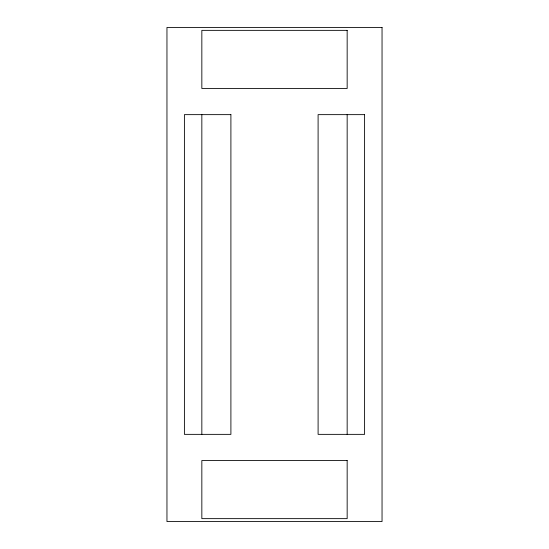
<?xml version="1.0" encoding="UTF-8"?>
<svg xmlns="http://www.w3.org/2000/svg" width="549" height="549" viewBox="0 0 549 549"><rect width="100%" height="100%" fill="white"/><g stroke="black" fill="none" stroke-linecap="round" stroke-linejoin="round"><path stroke-width="0.82" d="M347.16 114.645L347.16 434.355M201.84 114.645L201.84 434.355M382.042 27.45L166.958 27.45L166.958 521.55L382.042 521.55L382.042 27.45M347.16 30.36L201.84 30.36L201.84 88.485L347.16 88.485L347.16 30.36M230.903 114.645L184.402 114.645L184.402 434.355L230.903 434.355L230.903 114.645M364.598 114.645L318.097 114.645L318.097 434.355L364.598 434.355L364.598 114.645M347.16 460.515L201.84 460.515L201.84 518.64L347.16 518.64L347.16 460.515"/></g></svg>
